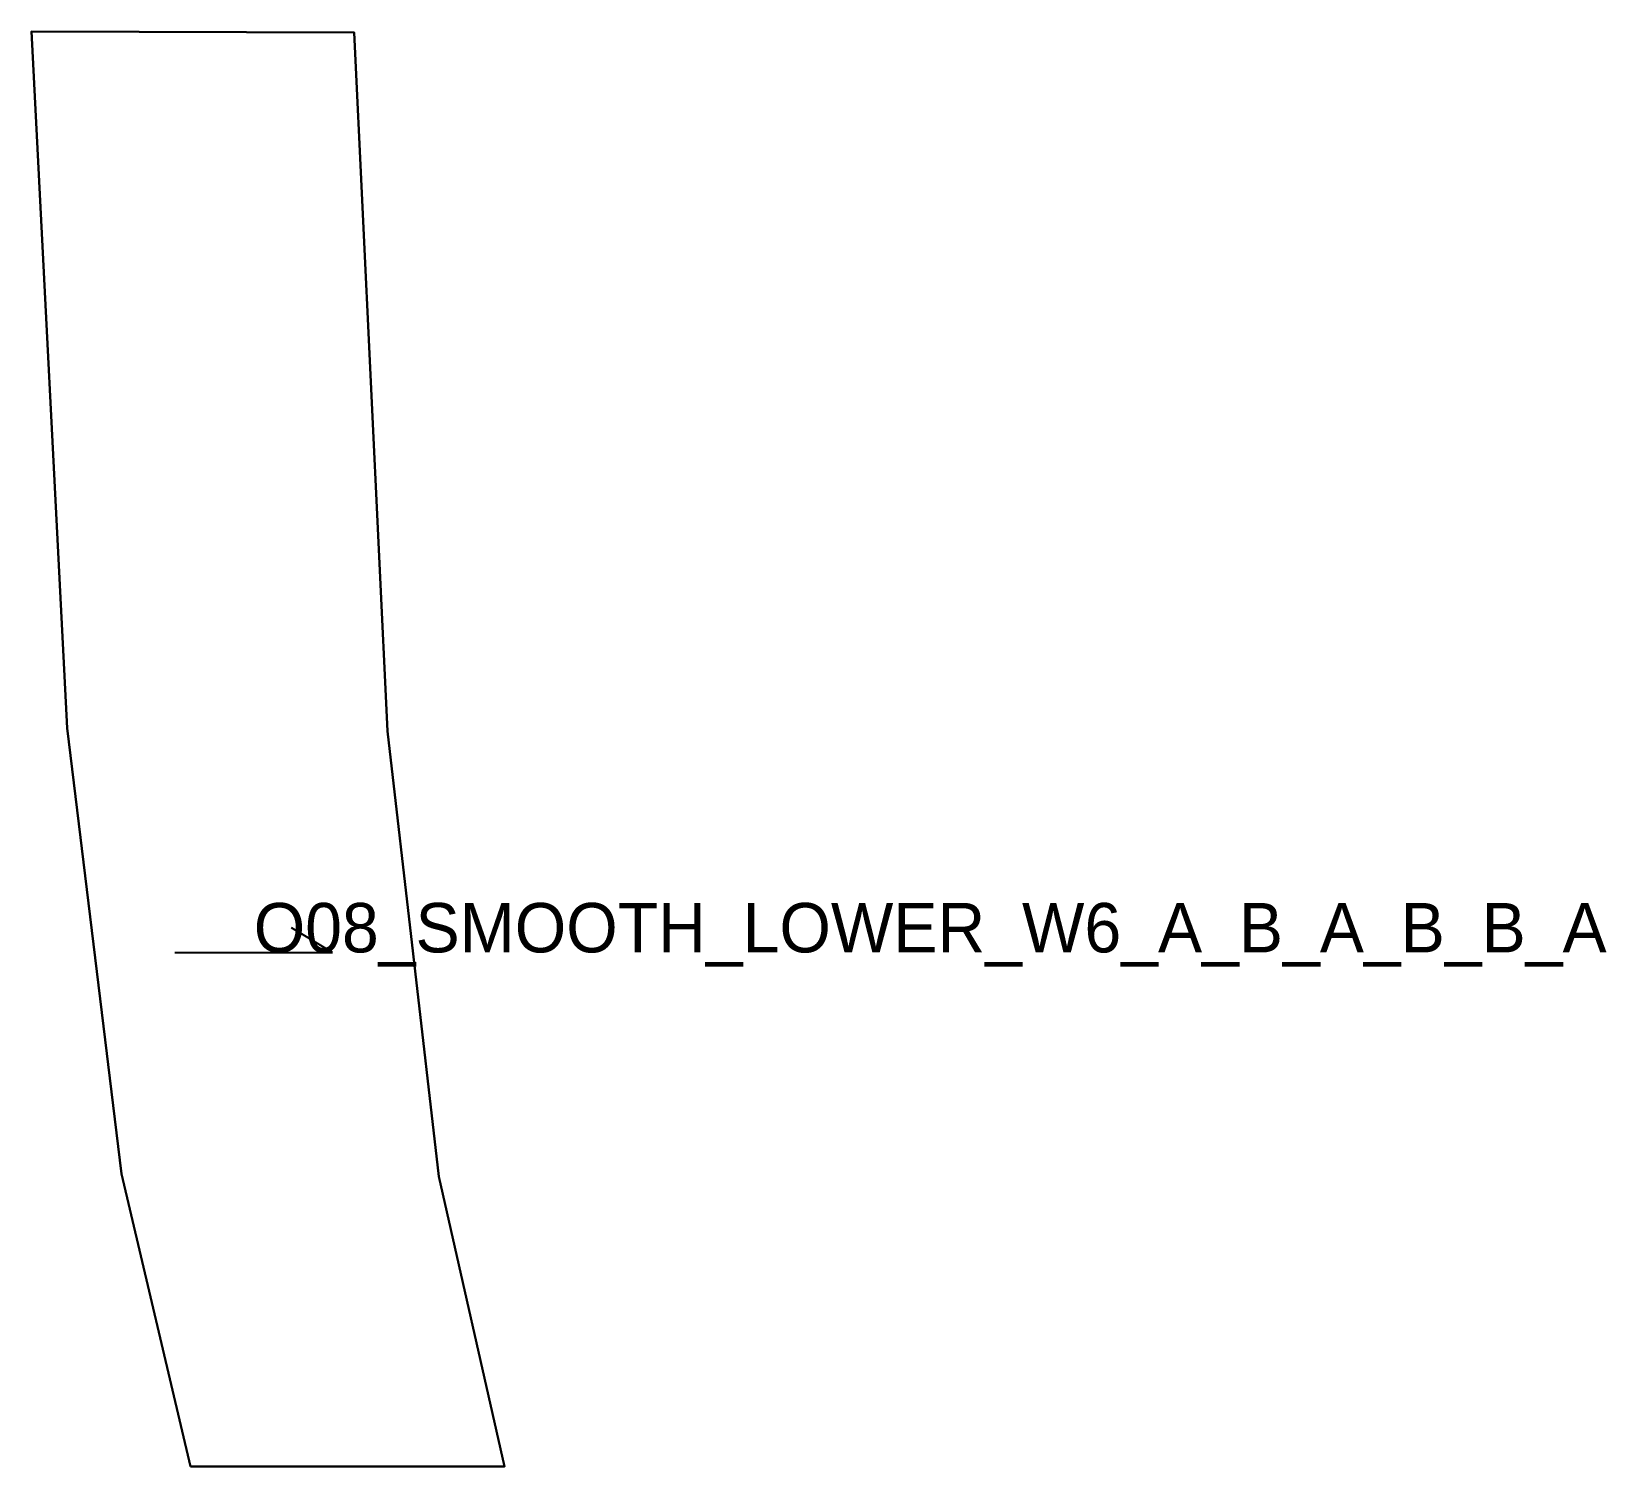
# Model space of a CAD drawing. Header units: millimetres. Extents: x -19 to 172, y 0 to 174.
import ezdxf

# ---------------------------------------------------------------- set-up
doc = ezdxf.new("R2010")
doc.units = ezdxf.units.MM
for name, color, linetype in [('CUT', 1, 'Continuous'), ('GRAIN', 3, 'Continuous'), ('LABEL', 7, 'Continuous'), ('SEW', 5, 'Continuous')]:
    doc.layers.add(name, color=color, linetype=linetype)

msp = doc.modelspace()

# ---------------------------------------------------------------- linework, layer by layer
at = {"layer": 'CUT'}
msp.add_lwpolyline([(0, 0), (-8.36, 35.53), (-14.94, 89.62), (-19.27, 174.15), (19.86, 174.01), (23.9, 89.25), (30.14, 35.18), (38.1, 0), (0, 0)], close=True, dxfattribs=at)
at = {"layer": 'GRAIN'}
for p, q in [((17.25, 62.39), (12.25, 65.39)), ((-1.88, 62.39), (17.25, 62.39))]:
    msp.add_line(p, q, dxfattribs=at)
at = {"layer": 'SEW'}
msp.add_lwpolyline([(0, 0), (38.1, 0), (30.14, 35.18), (23.9, 89.25), (19.86, 174.01), (-19.27, 174.15), (-14.94, 89.62), (-8.36, 35.53)], close=True, dxfattribs=at)

# ---------------------------------------------------------------- texts
at = {"layer": 'LABEL'}
msp.add_text('O08_SMOOTH_LOWER_W6_A_B_A_B_B_A', height=6, dxfattribs=at).set_placement((7.69, 62.39))

doc.saveas('drawing.dxf')
